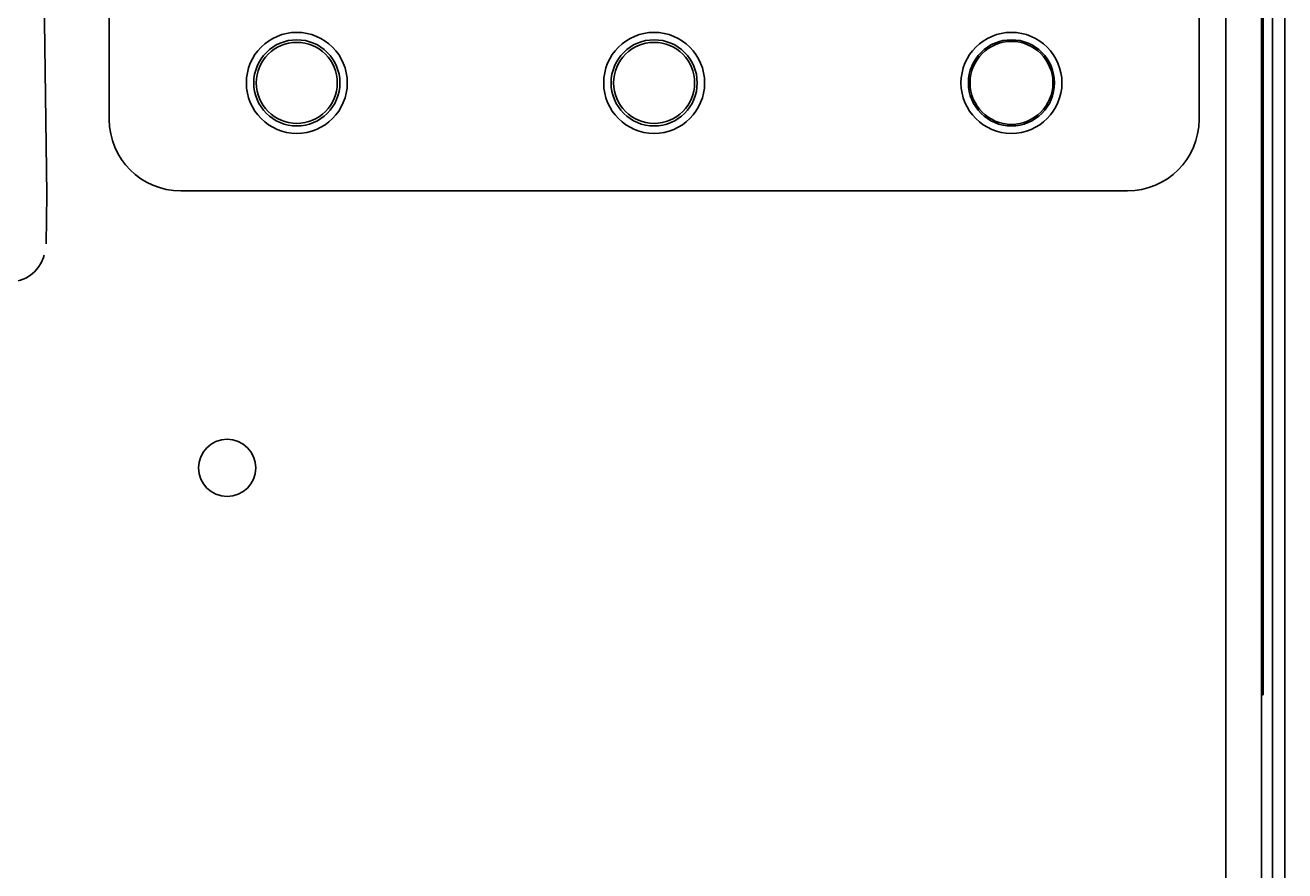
# Model space of a CAD drawing. Extents: x 6336 to 10269, y -393 to 3036.
# Drawn here: x 9108.9 to 9179.4, y 2774.2 to 2821.5 of the extents above; entities that cross this region are included whole.
import ezdxf

# ---------------------------------------------------------------- set-up
doc = ezdxf.new("R2010")
doc.units = 0
doc.header["$LTSCALE"] = 5
doc.layers.add('1', color=7, linetype='CONTINUOUS', true_color=0xffffff)

msp = doc.modelspace()

# ---------------------------------------------------------------- linework, layer by layer
at = {"layer": '1', "color": 7, "linetype": 'Continuous', "lineweight": 35}
for p, q in [((9178.073, 2899.726), (9178.073, 2264.326)), ((9179.373, 2249.526), (9179.373, 2898.926)), ((9178.684, 2895.926), (9178.684, 2252.526)), ((9113.573, 2893.227), (9113.573, 2816.226)), ((9174.573, 2816.226), (9174.573, 2893.227)), ((9178.109, 2786.026), (9178.109, 2887.026)), ((9178.159, 2887.026), (9178.159, 2786.026)), ((9176.073, 2853.71), (9176.073, 2359.737)), ((9109.793, 2834.911), (9110.073, 2812.021)), ((9110.039, 2809.267), (9110.073, 2812.024)), ((9117.572, 2812.226), (9170.573, 2812.226)), ((9110.039, 2809.267), (9110.039, 2809.273)), ((9109.887, 2808.492), (9109.93, 2808.622)), ((9178.073, 2788.526), (9178.109, 2788.526)), ((9178.109, 2786.526), (9178.073, 2786.526)), ((9178.109, 2786.026), (9178.159, 2786.026)), ((9178.109, 2784.026), (9178.109, 2786.026)), ((9178.159, 2786.026), (9178.159, 2784.026)), ((9178.159, 2784.026), (9178.109, 2784.026))]:
    msp.add_line(p, q, dxfattribs=at)
for centre, radius in [((9124.073, 2818.27), 2.825), ((9144.073, 2818.27), 2.825), ((9164.073, 2818.27), 2.825), ((9124.073, 2818.27), 2.411), ((9124.073, 2818.27), 2.267), ((9144.073, 2818.27), 2.411), ((9144.073, 2818.27), 2.267), ((9164.073, 2818.27), 2.411), ((9164.073, 2818.27), 2.32), ((9120.172, 2796.726), 1.6)]:
    msp.add_circle(centre, radius, dxfattribs=at)
for centre, major_axis, ratio, start_param, end_param in [((9117.573, 2816.227), (2.829, 2.829), 0.999695, 2.356347, 3.926839), ((9170.572, 2816.227), (-2.829, 2.829), 0.999695, 2.356347, 3.926839), ((9109.823, 2832.481), (0.25, -20.462), 0.00052, 0.014008, 0.042602), ((9107.99, 2809.124), (-0.632, -1.898), 0.999618, 0.32105, 1.570779)]:
    msp.add_ellipse(centre, major_axis=major_axis, ratio=ratio, start_param=start_param, end_param=end_param, dxfattribs=at)

doc.saveas('drawing.dxf')
